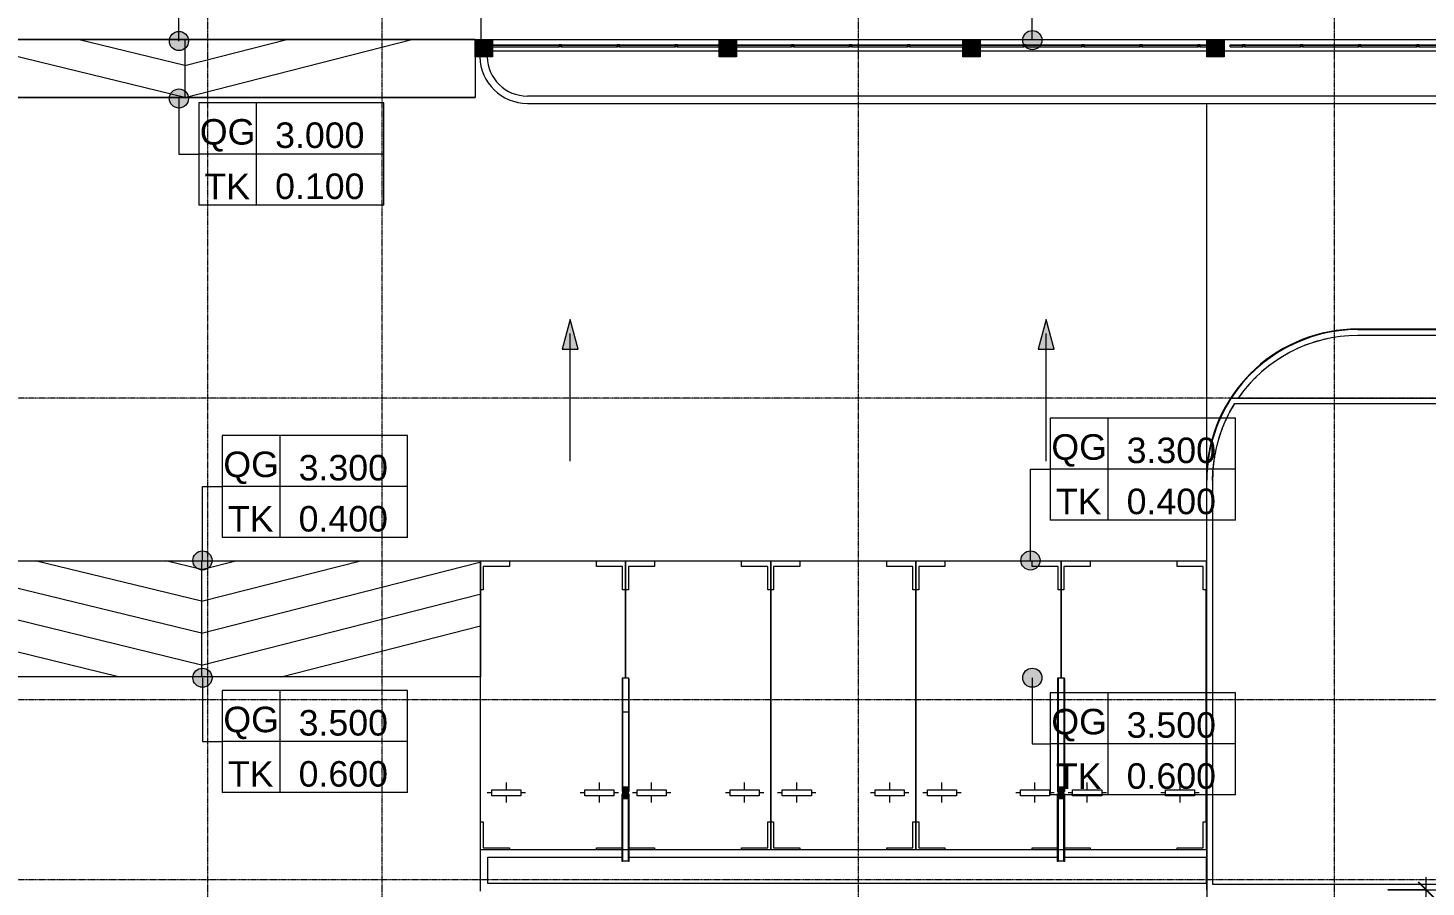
# Model space of a CAD drawing. Header units: millimetres. Extents: x -24439 to 198341, y -52871 to 149926.
# Drawn here: x 77453 to 101528, y 69812 to 84617 of the extents above; entities that cross this region are included whole.
import ezdxf

# ---------------------------------------------------------------- set-up
doc = ezdxf.new("R2010")
doc.units = ezdxf.units.MM
doc.linetypes.add('Double dash', pattern=[41.999998, 12, -6, 6, -6, 6, -6])
doc.linetypes.add('Grid Line', pattern=[22.225, 12.7, -3.175, 3.175, -3.175])
for name, color, linetype, lineweight in [('A-ANNO-DIMS', 211, 'Continuous', 9), ('A-ANNO-DIMS-220', 211, 'Continuous', 9), ('A-ANNO-NOTE', 131, 'Continuous', 9), ('A-DETL-THIN', 151, 'Continuous', 9), ('A-FLOR', 192, 'Continuous', 9), ('A-FLOR-HRAL', 11, 'Continuous', 9), ('A-WALL', 113, 'Continuous', 9), ('C-PRKG', 70, 'Continuous', 9), ('C-PROP-LINE', 91, 'Double dash', 18), ('S-COLS', 52, 'Continuous', 9), ('S-COLS-3', 9, 'Continuous', 9), ('S-COLS-4', 52, 'Continuous', 18), ('S-GRID-1', 1, 'Grid Line', 9)]:
    doc.layers.add(name, color=color, linetype=linetype, lineweight=lineweight)
doc.styles.add('Arial_6', font='arial_0.ttf', dxfattribs={"height": 2})
doc.styles.add('Arial_7', font='arial_0.ttf', dxfattribs={"height": 440})
doc.styles.add('Arial_9', font='arial_0.ttf', dxfattribs={"width": 0.9, "height": 660})
doc.dimstyles.new('1_Dim_chi_tiet_khu_đất_2', dxfattribs={"dimscale": 304.8, "dimtxt": 673.371204, "dimasz": 0.866142, "dimexe": 0.721785, "dimexo": 0.0625, "dimgap": 0.072178, "dimtad": 1, "dimdec": 0, "dimrnd": 5, "dimzin": 0, "dimdsep": 46, "dimtxsty": 'Arial_9', "dimblk1": 'OBLIQUE', "dimblk2": 'OBLIQUE', "dimsah": 1, "dimcen": 0.09, "dimdle": 0.721785, "dimazin": 0, "dimtfac": 1, "dimtdec": 4, "dimtix": 1, "dimtmove": 0, "dimatfit": 3, "dimfxl": 2.165354, "dimfxlon": 1, "dimtvp": 1, "dimtolj": 1, "dimtzin": 0, "dimarcsym": 2})

# ---------------------------------------------------------------- blocks, each defined once
blk = doc.blocks.new('xe oto1 - xe oto-V153-TKCS_MB ĐỊNH VỊ CAO ĐỘ THIẾT KẾ')
at = {"layer": 'C-PRKG'}
for p, q in [((-2500, 0), (0, 0)), ((-2500, -1016), (-2500, 0)), ((-500, 0), (0, 0)), ((-500, -100), (-500, 0)), ((0, 0), (0, -500)), ((0, 0), (0, -2025)), ((-2500, 0), (-2000, 0)), ((-2500, -500), (-2500, 0)), ((-2450, -100), (-2450, -500)), ((-2000, -100), (-2450, -100)), ((-2000, 0), (-2000, -100)), ((-50, -100), (-500, -100)), ((-50, -500), (-50, -100)), ((-2450, -500), (-2500, -500)), ((-2500, -500), (-2500, -1000)), ((-2500, -1000), (-2500, -500)), ((0, -500), (-50, -500)), ((0, -500), (0, -2025)), ((0, -2025), (0, -500)), ((-2050, -3950), (-2050, -3820)), ((-2050, -3950), (-2050, -3820)), ((-450, -3950), (-450, -3820)), ((-450, -3950), (-450, -3820)), ((-2300, -4000), (-2380, -4000)), ((-2300, -4000), (-2380, -4000)), ((-2300, -3950), (-1800, -3950)), ((-2300, -4050), (-2300, -3950)), ((-1800, -4050), (-2300, -4050)), ((-2050, -4170), (-2050, -4050)), ((-2050, -4170), (-2050, -4050)), ((-1800, -3950), (-1800, -4050)), ((-1720, -4000), (-1800, -4000)), ((-1720, -4000), (-1800, -4000)), ((-700, -4000), (-780, -4000)), ((-700, -4000), (-780, -4000)), ((-700, -3950), (-200, -3950)), ((-700, -4050), (-700, -3950)), ((-200, -4050), (-700, -4050)), ((-450, -4170), (-450, -4050)), ((-450, -4170), (-450, -4050)), ((-200, -3950), (-200, -4050)), ((-120, -4000), (-200, -4000)), ((-120, -4000), (-200, -4000)), ((-2500, -4500), (-2450, -4500)), ((-2450, -4500), (-2450, -4950)), ((-2450, -4950), (-2000, -4950)), ((-2000, -4950), (-2000, -4980)), ((-500, -4950), (-60, -4950)), ((-500, -4980), (-500, -4950))]:
    blk.add_line(p, q, dxfattribs=at)
blk = doc.blocks.new('xe oto1 - xe oto-V152-TKCS_MB ĐỊNH VỊ CAO ĐỘ THIẾT KẾ')
at = {"layer": 'C-PRKG'}
for p, q in [((-2500, 0), (0, 0)), ((-2500, -4980), (-2500, 0)), ((-500, 0), (0, 0)), ((-500, -100), (-500, 0)), ((0, 0), (0, -500)), ((0, 0), (0, -4980)), ((-2500, 0), (-2000, 0)), ((-2500, -500), (-2500, 0)), ((-2450, -100), (-2450, -500)), ((-2000, -100), (-2450, -100)), ((-2000, 0), (-2000, -100)), ((-50, -100), (-500, -100)), ((-50, -500), (-50, -100)), ((-2450, -500), (-2500, -500)), ((-2500, -500), (-2500, -4500)), ((-2500, -4500), (-2500, -500)), ((0, -500), (-50, -500)), ((0, -500), (0, -4500)), ((0, -4500), (0, -500)), ((-2050, -3950), (-2050, -3820)), ((-2050, -3950), (-2050, -3820)), ((-450, -3950), (-450, -3820)), ((-450, -3950), (-450, -3820)), ((-2300, -4000), (-2380, -4000)), ((-2300, -4000), (-2380, -4000)), ((-2300, -3950), (-1800, -3950)), ((-2300, -4050), (-2300, -3950)), ((-1800, -4050), (-2300, -4050)), ((-2050, -4170), (-2050, -4050)), ((-2050, -4170), (-2050, -4050)), ((-1800, -3950), (-1800, -4050)), ((-1720, -4000), (-1800, -4000)), ((-1720, -4000), (-1800, -4000)), ((-700, -4000), (-780, -4000)), ((-700, -4000), (-780, -4000)), ((-700, -3950), (-200, -3950)), ((-700, -4050), (-700, -3950)), ((-200, -4050), (-700, -4050)), ((-450, -4170), (-450, -4050)), ((-450, -4170), (-450, -4050)), ((-200, -3950), (-200, -4050)), ((-120, -4000), (-200, -4000)), ((-120, -4000), (-200, -4000)), ((-2500, -4500), (-2450, -4500)), ((-2500, -4980), (-2500, -4500)), ((-2450, -4500), (-2450, -4950)), ((-50, -4500), (0, -4500)), ((-50, -4950), (-50, -4500)), ((0, -4500), (0, -4980)), ((-2450, -4950), (-2000, -4950)), ((-2000, -4950), (-2000, -4980)), ((-500, -4950), (-50, -4950)), ((-500, -4980), (-500, -4950))]:
    blk.add_line(p, q, dxfattribs=at)
blk = doc.blocks.new('xe oto1 - xe oto-615462-TKCS_MB ĐỊNH VỊ CAO ĐỘ THIẾT KẾ')
at = {"layer": 'C-PRKG'}
for p, q in [((-2500, 0), (0, 0)), ((-2500, -2025), (-2500, 0)), ((-500, 0), (0, 0)), ((-500, -100), (-500, 0)), ((0, 0), (0, -500)), ((0, 0), (0, -4980)), ((-2500, 0), (-2000, 0)), ((-2500, -500), (-2500, 0)), ((-2450, -100), (-2450, -500)), ((-2000, -100), (-2450, -100)), ((-2000, 0), (-2000, -100)), ((-50, -100), (-500, -100)), ((-50, -500), (-50, -100)), ((-2450, -500), (-2500, -500)), ((-2500, -500), (-2500, -2025)), ((-2500, -2025), (-2500, -500)), ((0, -500), (-50, -500)), ((0, -500), (0, -4500)), ((0, -4500), (0, -500)), ((-2050, -3950), (-2050, -3820)), ((-2050, -3950), (-2050, -3820)), ((-450, -3950), (-450, -3820)), ((-450, -3950), (-450, -3820)), ((-2300, -4000), (-2380, -4000)), ((-2300, -4000), (-2380, -4000)), ((-2300, -3950), (-1800, -3950)), ((-2300, -4050), (-2300, -3950)), ((-1800, -4050), (-2300, -4050)), ((-2050, -4170), (-2050, -4050)), ((-2050, -4170), (-2050, -4050)), ((-1800, -3950), (-1800, -4050)), ((-1720, -4000), (-1800, -4000)), ((-1720, -4000), (-1800, -4000)), ((-700, -4000), (-780, -4000)), ((-700, -4000), (-780, -4000)), ((-700, -3950), (-200, -3950)), ((-700, -4050), (-700, -3950)), ((-200, -4050), (-700, -4050)), ((-450, -4170), (-450, -4050)), ((-450, -4170), (-450, -4050)), ((-200, -3950), (-200, -4050)), ((-120, -4000), (-200, -4000)), ((-120, -4000), (-200, -4000)), ((-50, -4500), (0, -4500)), ((-50, -4950), (-50, -4500)), ((0, -4500), (0, -4980)), ((-2440, -4950), (-2000, -4950)), ((-2000, -4950), (-2000, -4980)), ((-500, -4950), (-50, -4950)), ((-500, -4980), (-500, -4950))]:
    blk.add_line(p, q, dxfattribs=at)
blk = doc.blocks.new('xe oto1 - xe oto-V150-TKCS_MB ĐỊNH VỊ CAO ĐỘ THIẾT KẾ')
at = {"layer": 'C-PRKG'}
for p, q in [((-2500, 0), (0, 0)), ((-2500, -4980), (-2500, 0)), ((-500, 0), (0, 0)), ((-500, -100), (-500, 0)), ((0, 0), (0, -500)), ((0, 0), (0, -2025)), ((-2500, 0), (-2000, 0)), ((-2500, -500), (-2500, 0)), ((-2450, -100), (-2450, -500)), ((-2000, -100), (-2450, -100)), ((-2000, 0), (-2000, -100)), ((-50, -100), (-500, -100)), ((-50, -500), (-50, -100)), ((-2450, -500), (-2500, -500)), ((-2500, -500), (-2500, -4500)), ((-2500, -4500), (-2500, -500)), ((0, -500), (-50, -500)), ((0, -500), (0, -2025)), ((0, -2025), (0, -500)), ((-2050, -3950), (-2050, -3820)), ((-2050, -3950), (-2050, -3820)), ((-450, -3950), (-450, -3820)), ((-450, -3950), (-450, -3820)), ((-2300, -4000), (-2380, -4000)), ((-2300, -4000), (-2380, -4000)), ((-2300, -3950), (-1800, -3950)), ((-2300, -4050), (-2300, -3950)), ((-1800, -4050), (-2300, -4050)), ((-2050, -4170), (-2050, -4050)), ((-2050, -4170), (-2050, -4050)), ((-1800, -3950), (-1800, -4050)), ((-1720, -4000), (-1800, -4000)), ((-1720, -4000), (-1800, -4000)), ((-700, -4000), (-780, -4000)), ((-700, -4000), (-780, -4000)), ((-700, -3950), (-200, -3950)), ((-700, -4050), (-700, -3950)), ((-200, -4050), (-700, -4050)), ((-450, -4170), (-450, -4050)), ((-450, -4170), (-450, -4050)), ((-200, -3950), (-200, -4050)), ((-120, -4000), (-200, -4000)), ((-120, -4000), (-200, -4000)), ((-2500, -4500), (-2450, -4500)), ((-2500, -4980), (-2500, -4500)), ((-2450, -4500), (-2450, -4950)), ((-2450, -4950), (-2000, -4950)), ((-2000, -4950), (-2000, -4980)), ((-500, -4950), (-60, -4950)), ((-500, -4980), (-500, -4950))]:
    blk.add_line(p, q, dxfattribs=at)
blk = doc.blocks.new('M_Concrete-Rectangular-Column2 - 300x300-2025390-TKCS_MB ĐỊNH VỊ CAO ĐỘ THIẾT KẾ')
at = {"layer": 'S-COLS-3'}
blk.add_hatch(color=256, dxfattribs=at).paths.add_polyline_path([(-150, 150), (-150, -150), (150, -150), (150, 150)])
at = {"layer": 'S-COLS-4'}
for p, q in [((-150, 150), (150, 150)), ((-150, -150), (-150, 150)), ((150, 150), (150, -150)), ((150, -150), (-150, -150))]:
    blk.add_line(p, q, dxfattribs=at)
blk = doc.blocks.new('NBS_CLDPhysicalSecuritySystems_MtlMeshPnlFncngSym_CLDModsecSecurusS3_InfillPanel - NBS_CLDPhysicalSecuritySystems_MtlMeshPnlFncngSym_CLDModsecSecurusS2_InfillPanel-4783969-TKCS_MB ĐỊNH VỊ CAO ĐỘ THIẾT KẾ')
at = {"layer": 'A-FLOR-HRAL'}
h = blk.add_hatch(dxfattribs=at)
h.set_pattern_fill('FP_6', color=256, style=0, pattern_type=2)
h.set_pattern_definition([(180, (609.6, 0), (-2e-15, -13), []), (270, (609.6, 0), (76, 5e-15), [])])
h.paths.add_polyline_path([(504, 6), (100, 6), (100, -6), (4000, -6), (4000, 6), (2925, 6)])
h.paths.add_polyline_path([(4300, 6), (4300, -6), (8200, -6), (8200, 6), (5346, 6)])
h.paths.add_polyline_path([(8500, 6), (8500, -6), (12400, -6), (12400, 6), (10187, 6)])
for p, q in [((218, 27), (100, 27)), ((100, 6), (4000, 6)), ((214, 6), (214, 23)), ((254, 6), (214, 6)), ((218, 27), (250, 27)), ((1218, 27), (250, 27)), ((254, 23), (254, 6)), ((1214, 6), (1214, 23)), ((1254, 6), (1214, 6)), ((1218, 27), (1250, 27)), ((2218, 27), (1250, 27)), ((1254, 23), (1254, 6)), ((2214, 6), (2214, 23)), ((2254, 6), (2214, 6)), ((2218, 27), (2250, 27)), ((3218, 27), (2250, 27)), ((2254, 23), (2254, 6)), ((3214, 6), (3214, 23)), ((3254, 6), (3214, 6)), ((3218, 27), (3250, 27)), ((4000, 27), (3250, 27)), ((3254, 23), (3254, 6)), ((5218, 27), (4300, 27)), ((4300, 6), (8200, 6)), ((5214, 6), (5214, 23)), ((5254, 6), (5214, 6)), ((5218, 27), (5250, 27)), ((6218, 27), (5250, 27)), ((5254, 23), (5254, 6)), ((6214, 6), (6214, 23)), ((6254, 6), (6214, 6)), ((6218, 27), (6250, 27)), ((7218, 27), (6250, 27)), ((6254, 23), (6254, 6)), ((7214, 6), (7214, 23)), ((7254, 6), (7214, 6)), ((7218, 27), (7250, 27)), ((8200, 27), (7250, 27)), ((7254, 23), (7254, 6)), ((9218, 27), (8500, 27)), ((8500, 6), (12400, 6)), ((9214, 6), (9214, 23)), ((9254, 6), (9214, 6)), ((9218, 27), (9250, 27)), ((10218, 27), (9250, 27)), ((9254, 23), (9254, 6)), ((10214, 6), (10214, 23)), ((10254, 6), (10214, 6)), ((10218, 27), (10250, 27)), ((11218, 27), (10250, 27)), ((10254, 23), (10254, 6)), ((11214, 6), (11214, 23)), ((11254, 6), (11214, 6)), ((11218, 27), (11250, 27)), ((12400, 27), (11250, 27)), ((11254, 23), (11254, 6)), ((4000, -6), (100, -6)), ((214, -11), (214, -6)), ((214, -6), (254, -6)), ((254, -11), (214, -11)), ((254, -6), (254, -11)), ((1214, -11), (1214, -6)), ((1214, -6), (1254, -6)), ((1254, -11), (1214, -11)), ((1254, -6), (1254, -11)), ((2214, -11), (2214, -6)), ((2214, -6), (2254, -6)), ((2254, -11), (2214, -11)), ((2254, -6), (2254, -11)), ((3214, -11), (3214, -6)), ((3214, -6), (3254, -6)), ((3254, -11), (3214, -11)), ((3254, -6), (3254, -11)), ((8200, -6), (4300, -6)), ((5214, -11), (5214, -6)), ((5214, -6), (5254, -6)), ((5254, -11), (5214, -11)), ((5254, -6), (5254, -11)), ((6214, -11), (6214, -6)), ((6214, -6), (6254, -6)), ((6254, -11), (6214, -11)), ((6254, -6), (6254, -11)), ((7214, -11), (7214, -6)), ((7214, -6), (7254, -6)), ((7254, -11), (7214, -11)), ((7254, -6), (7254, -11)), ((12400, -6), (8500, -6)), ((9214, -11), (9214, -6)), ((9214, -6), (9254, -6)), ((9254, -11), (9214, -11)), ((9254, -6), (9254, -11)), ((10214, -11), (10214, -6)), ((10214, -6), (10254, -6)), ((10254, -11), (10214, -11)), ((10254, -6), (10254, -11)), ((11214, -11), (11214, -6)), ((11214, -6), (11254, -6)), ((11254, -11), (11214, -11)), ((11254, -6), (11254, -11))]:
    blk.add_line(p, q, dxfattribs=at)
for centre, start, end in [((218, 23), 90, 180), ((250, 23), 0, 90), ((1218, 23), 90, 180), ((1250, 23), 0, 90), ((2218, 23), 90, 180), ((2250, 23), 0, 90), ((3218, 23), 90, 180), ((3250, 23), 0, 90), ((5218, 23), 90, 180), ((5250, 23), 0, 90), ((6218, 23), 90, 180), ((6250, 23), 0, 90), ((7218, 23), 90, 180), ((7250, 23), 0, 90), ((9218, 23), 90, 180), ((9250, 23), 0, 90), ((10218, 23), 90, 180), ((10250, 23), 0, 90), ((11218, 23), 90, 180), ((11250, 23), 0, 90)]:
    blk.add_arc(centre, 4, start, end, dxfattribs=at)
blk = doc.blocks.new('NBS_CLDPhysicalSecuritySystems_MtlMeshPnlFncngSym_CLDModsecSecurusS3_InfillPanel - NBS_CLDPhysicalSecuritySystems_MtlMeshPnlFncngSym_CLDModsecSecurusS2_InfillPanel-2369424-TKCS_MB ĐỊNH VỊ CAO ĐỘ THIẾT KẾ')
at = {"layer": 'A-FLOR-HRAL'}
h = blk.add_hatch(dxfattribs=at)
h.set_pattern_fill('FP_7', color=256, style=0, pattern_type=2)
h.set_pattern_definition([(180, (609.6, 0), (-2e-15, 13), []), (90, (609.6, 0), (76, -5e-15), [])])
h.paths.add_polyline_path([(0, -6), (3800, -6), (3800, 6), (0, 6)])
for p, q in [((0, 6), (3800, 6)), ((0, -6), (0, 6)), ((214, 11), (254, 11)), ((214, 6), (214, 11)), ((254, 6), (214, 6)), ((254, 11), (254, 6)), ((1214, 11), (1254, 11)), ((1214, 6), (1214, 11)), ((1254, 6), (1214, 6)), ((1254, 11), (1254, 6)), ((2214, 11), (2254, 11)), ((2214, 6), (2214, 11)), ((2254, 6), (2214, 6)), ((2254, 11), (2254, 6)), ((3214, 11), (3254, 11)), ((3214, 6), (3214, 11)), ((3254, 6), (3214, 6)), ((3254, 11), (3254, 6)), ((3800, -6), (0, -6)), ((0, -24), (0, -6)), ((0, -27), (0, -24)), ((0, -27), (218, -27)), ((214, -6), (254, -6)), ((214, -23), (214, -6)), ((250, -27), (218, -27)), ((250, -27), (1218, -27)), ((254, -6), (254, -23)), ((1214, -6), (1254, -6)), ((1214, -23), (1214, -6)), ((1250, -27), (1218, -27)), ((1250, -27), (2218, -27)), ((1254, -6), (1254, -23)), ((2214, -6), (2254, -6)), ((2214, -23), (2214, -6)), ((2250, -27), (2218, -27)), ((2250, -27), (3218, -27)), ((2254, -6), (2254, -23)), ((3214, -6), (3254, -6)), ((3214, -23), (3214, -6)), ((3250, -27), (3218, -27)), ((3250, -27), (3800, -27)), ((3254, -6), (3254, -23))]:
    blk.add_line(p, q, dxfattribs=at)
for centre, start, end in [((218, -23), 180, 270), ((250, -23), 270, 0), ((1218, -23), 180, 270), ((1250, -23), 270, 0), ((2218, -23), 180, 270), ((2250, -23), 270, 0), ((3218, -23), 180, 270), ((3250, -23), 270, 360)]:
    blk.add_arc(centre, 4, start, end, dxfattribs=at)
blk = doc.blocks.new('TRỤ ĐỂ XE - TRỤ ĐỂ XE-2599185-TKCS_MB ĐỊNH VỊ CAO ĐỘ THIẾT KẾ')
at = {"layer": 'S-COLS-3'}
blk.add_hatch(color=256, dxfattribs=at).paths.add_polyline_path([(50, 100), (-50, 100), (-50, -100), (50, -100), (50, 20)])
at = {"layer": 'S-COLS'}
for p, q in [((-60, 961), (-60, 1185)), ((-60, 1185), (-50, 1185)), ((-50, 1185), (-50, 961)), ((-50, 1177), (50, 1177)), ((50, 978), (-50, 978)), ((50, 961), (50, 1185)), ((50, 1185), (60, 1185)), ((60, 1185), (60, 961)), ((-60, 20), (-60, 961)), ((-50, 961), (-60, 961)), ((-50, 961), (-50, 20)), ((50, 20), (50, 961)), ((60, 961), (50, 961)), ((60, 961), (60, 20)), ((-50, 20), (-60, 20)), ((50, 100), (-50, 100)), ((60, 20), (50, 20)), ((-60, -1363), (-60, -20)), ((-50, -20), (-60, -20)), ((-50, -1363), (-50, -20)), ((50, -100), (-50, -100)), ((50, -1363), (50, -20)), ((60, -20), (50, -20)), ((60, -1363), (60, -20)), ((-60, -1966), (-60, -1363)), ((-50, -1363), (-60, -1363)), ((-50, -1966), (-50, -1363)), ((-50, -1388), (50, -1388)), ((50, -1966), (50, -1363)), ((60, -1363), (50, -1363)), ((60, -1966), (60, -1363)), ((-50, -1966), (-60, -1966)), ((-60, -1966), (-60, -1975)), ((-60, -1975), (60, -1975)), ((-50, -1974), (-50, -1966)), ((-50, -1974), (50, -1974)), ((60, -1966), (50, -1966)), ((50, -1974), (50, -1966)), ((60, -1975), (60, -1966))]:
    blk.add_line(p, q, dxfattribs=at)
at = {"layer": 'S-COLS-4'}
for p, q in [((-50, 20), (-50, -20)), ((50, -20), (50, 20))]:
    blk.add_line(p, q, dxfattribs=at)
blk = doc.blocks.new('Family - ___-1476882-TKCS_MB ĐỊNH VỊ CAO ĐỘ THIẾT KẾ')
at = {"layer": 'C-PROP-LINE'}
blk.add_line((33104, 84418), (127802, 84418), dxfattribs=at)
blk = doc.blocks.new('GHI CHU CAO DO THIET KE - GHI CHÚ CAO ĐỘ THIẾT KẾ-1513209-TKCS_MB ĐỊNH VỊ CAO ĐỘ THIẾT KẾ')
at = {"layer": 'A-ANNO-NOTE'}
for p, q in [((0, 8), (0, 0)), ((14.5, 8), (0, 8)), ((4.5, 8), (4.5, 0)), ((14.5, 0), (14.5, 8)), ((14.5, 4), (0, 4)), ((14.5, 0), (0, 0))]:
    blk.add_line(p, q, dxfattribs=at)
at = {"layer": 'A-ANNO-NOTE', "char_height": 2, "attachment_point": 5, "line_spacing_factor": 0.936439, "style": 'Arial_6'}
for s, insert, width in [('\\pt0.5,1,1.5,2,2.5,3,3.5,4,4.5,5,5.5,6,6.5,7,7.5,8,8.5,9,9.5,10,10.5,11,11.5,12,12.5,13,13.5,14,14.5,15,15.5,16;QG', (2.26, 5.46), 4.63), ('\\pt0.5,1,1.5,2,2.5,3,3.5,4,4.5,5,5.5,6,6.5,7,7.5,8,8.5,9,9.5,10,10.5,11,11.5,12,12.5,13,13.5,14,14.5,15,15.5,16;TK', (2.23, 1.46), 4.5)]:
    blk.add_mtext(s, dxfattribs=dict(at, insert=insert, width=width))
blk = doc.blocks.new('MUI TEN_0_1 - Moc lat gach-1550040-TKCS_MB ĐỊNH VỊ CAO ĐỘ THIẾT KẾ')
at = {"layer": 'A-ANNO-NOTE'}
blk.add_hatch(color=256, dxfattribs=at).paths.add_polyline_path([(7.87, -1.45), (10.21, -2.07), (7.87, -2.7)])
for p, q in [((-0.9, -2.07), (9.1, -2.07)), ((7.87, -1.45), (7.87, -2.7)), ((10.21, -2.07), (7.87, -1.45)), ((7.87, -2.7), (10.21, -2.07))]:
    blk.add_line(p, q, dxfattribs=at)
blk = doc.blocks.new('DIMBLOCK2-TKCS_MB ĐỊNH VỊ CAO ĐỘ THIẾT KẾ')
at = {"layer": 'A-ANNO-DIMS-220', "lineweight": 25}
for p, q in [((101531, 69762), (101399, 69894)), ((101531, 69762), (101663, 69630)), ((101531, 64262), (101399, 64394)), ((101531, 64262), (101663, 64130))]:
    blk.add_line(p, q, dxfattribs=at)
at = {"layer": 'A-ANNO-DIMS-220'}
for p, q in [((101531, 64042), (101531, 69982)), ((100871, 69762), (101751, 69762)), ((101531, 69762), (100871, 69762)), ((100871, 64262), (101751, 64262)), ((101531, 64262), (100871, 64262))]:
    blk.add_line(p, q, dxfattribs=at)
at = {"layer": 'A-ANNO-DIMS-220', "color": 0, "insert": (100652, 66100), "char_height": 660, "width": 2187.94, "attachment_point": 1, "rotation": 90, "line_spacing_factor": 0.941778, "style": 'Arial_9'}
blk.add_mtext('5500', dxfattribs=at)
blk = doc.blocks.new('_Oblique')
at = {"color": 0, "linetype": 'ByBlock', "lineweight": -2}
blk.add_line((-0.5, -0.5), (0.5, 0.5), dxfattribs=at)

msp = doc.modelspace()

# ---------------------------------------------------------------- hatches: boundary and pattern name
at = {"layer": 'A-ANNO-NOTE'}
h = msp.add_hatch(color=256, dxfattribs=at)
edge = h.paths.add_edge_path()
edge.add_arc((80052.5, 84391.6), 165, 0, 360)
h = msp.add_hatch(color=256, dxfattribs=at)
edge = h.paths.add_edge_path()
edge.add_arc((94747.9, 84406.7), 165, 0, 360)
h = msp.add_hatch(color=256, dxfattribs=at)
edge = h.paths.add_edge_path()
edge.add_arc((80052.5, 83401.2), 165, 0, 360)
h = msp.add_hatch(color=256, dxfattribs=at)
edge = h.paths.add_edge_path()
edge.add_arc((80457.5, 75440.6), 165, 0, 360)
h = msp.add_hatch(color=256, dxfattribs=at)
edge = h.paths.add_edge_path()
edge.add_arc((94716.1, 75440.6), 165, 0, 360)
h = msp.add_hatch(color=256, dxfattribs=at)
edge = h.paths.add_edge_path()
edge.add_arc((80457.5, 73419.3), 165, 0, 360)
h = msp.add_hatch(color=256, dxfattribs=at)
edge = h.paths.add_edge_path()
edge.add_arc((94747.9, 73419.3), 165, 0, 360)

# ---------------------------------------------------------------- linework, layer by layer
for p, q in [((94747.9, 84406.7), (94747.9, 85754.6)), ((80052.5, 84391.6), (80052.5, 85683)), ((80052.5, 83401.2), (80052.5, 82444.7)), ((80052.5, 82444.7), (80393.2, 82444.7)), ((94716.1, 77013.8), (95056.8, 77013.8)), ((94716.1, 75440.6), (94716.1, 77013.8)), ((80457.5, 76714.8), (80798.2, 76714.8)), ((80457.5, 75440.6), (80457.5, 76714.8)), ((80457.5, 73419.3), (80457.5, 72318.6)), ((94747.9, 73419.3), (94747.9, 72281.1)), ((80457.5, 72318.6), (80798.2, 72318.6)), ((94747.9, 72281.1), (95056.8, 72281.1))]:
    msp.add_line(p, q, dxfattribs=at)
for centre in [(80052.5, 84391.6), (94747.9, 84406.7), (80052.5, 83401.2), (80457.5, 75440.6), (94716.1, 75440.6), (80457.5, 73419.3), (94747.9, 73419.3)]:
    msp.add_circle(centre, 165, dxfattribs=at)
at = {"layer": 'A-DETL-THIN'}
for p, q in [((75152.6, 84418.2), (85152.6, 84418.2)), ((80152.6, 83418.2), (76060.8, 84418.2)), ((80152.6, 83968.2), (78311.3, 84418.2)), ((80152.6, 84418.2), (80152.6, 83418.2)), ((80152.6, 83418.2), (84064.8, 84418.2)), ((80152.6, 83968.2), (81913.1, 84418.2)), ((85152.6, 84418.2), (85152.6, 83418.2)), ((85152.6, 83418.2), (75152.6, 83418.2)), ((75642.6, 75436.3), (85242.6, 75436.3)), ((80442.6, 74186.3), (75652.6, 75357)), ((80442.6, 74736.3), (77578.3, 75436.3)), ((80442.6, 75286.3), (79828.8, 75436.3)), ((80442.6, 75436.3), (80442.6, 73436.3)), ((80442.6, 74736.3), (83181.1, 75436.3)), ((80442.6, 75286.3), (81029.4, 75436.3)), ((80442.6, 74186.3), (85232.6, 75410.7)), ((85242.6, 75436.3), (85242.6, 73436.3)), ((80442.6, 73636.3), (75652.6, 74807)), ((80442.6, 73636.3), (85232.6, 74860.7)), ((79010.4, 73436.3), (75642.6, 74259.4)), ((81811.8, 73436.3), (85242.6, 74313.3)), ((85242.6, 73436.3), (75642.6, 73436.3)), ((97752.6, 72361.9), (97752.6, 60861.9))]:
    msp.add_line(p, q, dxfattribs=at)
at = {"layer": 'A-FLOR'}
for p, q in [((85252.6, 86836.3), (85252.6, 84418.2)), ((85152.6, 84418.2), (75352.6, 84418.2)), ((75352.6, 83418.2), (85152.6, 83418.2)), ((128221.4, 83442.9), (86052.6, 83442.9)), ((86052.6, 83316.9), (128167.5, 83316.9)), ((97752.6, 76818.2), (97752.6, 83316.9)), ((124801.6, 79428.2), (100352.6, 79428.2)), ((75662.6, 75436.3), (85242.6, 75436.3)), ((85742.6, 75436.3), (87242.6, 75436.3)), ((88242.6, 75436.3), (89742.6, 75436.3)), ((90742.6, 75436.3), (92242.6, 75436.3)), ((93242.6, 75436.3), (94742.6, 75436.3)), ((95742.6, 75436.3), (97242.6, 75436.3)), ((97742.6, 75436.3), (97752.6, 75436.3)), ((85242.6, 69741.9), (85242.6, 74936.3)), ((85242.6, 73436.3), (75662.6, 73436.3)), ((87682.6, 70456.3), (85242.6, 70456.3)), ((85372.6, 70326.3), (87682.6, 70326.3)), ((85372.6, 69871.9), (85372.6, 70326.3)), ((95182.6, 70456.3), (87802.6, 70456.3)), ((87802.6, 70326.3), (95182.6, 70326.3)), ((97752.6, 70456.3), (95302.6, 70456.3)), ((95302.6, 70326.3), (97742.6, 70326.3)), ((97742.6, 70326.3), (97742.6, 69871.9)), ((97742.6, 69871.9), (85372.6, 69871.9))]:
    msp.add_line(p, q, dxfattribs=at)
for centre, radius, start, end in [((86052.6, 84136.9), 820, 181.31037, 270), ((86052.6, 84136.9), 694, 181.54893, 270), ((100352.6, 76818.2), 2610, 90, 174.98286), ((100352.6, 76818.2), 2500, 105.86376, 107.62631), ((100352.6, 76818.2), 2500, 101.89782, 103.59744), ((100352.6, 76818.2), 2500, 117.76159, 119.6122), ((100352.6, 76818.2), 2500, 113.79565, 115.62595), ((100352.6, 76818.2), 2500, 109.8297, 111.63229), ((100352.6, 76818.2), 2500, 129.65941, 131.54774), ((100352.6, 76818.2), 2500, 125.69347, 127.57188), ((100352.6, 76818.2), 2500, 121.72753, 123.59368), ((100352.6, 76818.2), 2500, 137.59129, 139.49468), ((100352.6, 76818.2), 2500, 133.62535, 135.52187), ((100352.6, 76818.2), 2500, 141.55723, 143.46648), ((100352.6, 76818.2), 2500, 148.16519, 151.93745), ((100352.6, 76818.2), 2500, 157.18464, 159.49958), ((100352.6, 76818.2), 2500, 153.1756, 155.71499), ((100352.6, 76818.2), 2500, 161.05044, 163.29588), ((100352.6, 76818.2), 2500, 168.6648, 170.97972), ((100352.6, 76818.2), 2500, 164.86848, 167.11392), ((100352.6, 76818.2), 2500, 172.44941, 174.98877), ((100352.6, 76818.2), 2500, 176.22698, 180)]:
    msp.add_arc(centre, radius, start, end, dxfattribs=at)
at = {"layer": 'A-WALL'}
for p, q in [((85452.6, 84418.2), (89352.6, 84418.2)), ((89652.6, 84418.2), (93552.6, 84418.2)), ((93852.6, 84418.2), (97752.6, 84418.2)), ((98052.6, 84418.2), (101952.6, 84418.2)), ((89352.6, 84218.2), (85452.6, 84218.2)), ((93552.6, 84218.2), (89652.6, 84218.2)), ((97752.6, 84218.2), (93852.6, 84218.2)), ((101952.6, 84218.2), (98052.6, 84218.2)), ((85869.2, 83338.4), (85872.6, 83336.9)), ((85877.2, 83336.9), (85872.6, 83336.9)), ((100352.6, 79418.2), (114952.6, 79418.2)), ((114852.6, 79318.2), (100352.6, 79318.2)), ((98173.7, 78236.9), (105952.6, 78236.9)), ((105952.6, 78136.9), (98228.7, 78136.9)), ((97752.6, 69761.9), (97752.6, 76818.2)), ((97852.6, 76818.2), (97852.6, 69861.9)), ((97852.6, 69861.9), (105952.4, 69861.9))]:
    msp.add_line(p, q, dxfattribs=at)
at = {"layer": 'A-WALL', "flags": 128}
msp.add_lwpolyline([(97852.6, 76818.2), (97857.3, 76972.5), (97871.6, 77126.1), (97895.3, 77278.6), (97928.4, 77429.3), (97970.7, 77577.7), (98022.1, 77723.3), (98082.4, 77865.3), (98151.3, 78003.4), (98228.6, 78136.9)], dxfattribs=at)
at = {"layer": 'A-WALL'}
for radius, start, end in [(2600, 90, 146.911), (2500, 90, 145.42054), (2600, 146.93043, 180), (2600, 148.43313, 149.59366)]:
    msp.add_arc((100352.6, 76818.2), radius, start, end, dxfattribs=at)
at = {"layer": 'S-GRID-1'}
for p, q in [((80552.6, 80482.7), (80552.6, 85982.7)), ((83552.6, 80482.7), (83552.6, 85982.7)), ((91752.6, 80482.7), (91752.6, 85982.7)), ((99952.6, 80482.7), (99952.6, 85982.7)), ((80552.6, 20960.6), (80552.6, 80482.7)), ((83552.6, 20960.6), (83552.6, 80482.7)), ((91752.6, 20960.6), (91752.6, 80482.7)), ((99952.6, 20960.6), (99952.6, 80482.7)), ((131551.8, 78236.9), (29351.8, 78236.9)), ((131551.8, 73036.9), (29351.8, 73036.9)), ((131551.8, 69936.9), (29351.8, 69936.9))]:
    msp.add_line(p, q, dxfattribs=at)

# ---------------------------------------------------------------- block references
at = {"layer": 'A-ANNO-NOTE', "xscale": 220, "yscale": 220, "zscale": 220}
for p in [(80393.2, 81564.7), (95056.8, 76133.8), (80798.2, 75834.8), (80798.2, 71438.6), (95056.8, 71401.1)]:
    msp.add_blockref('GHI CHU CAO DO THIET KE - GHI CHÚ CAO ĐỘ THIẾT KẾ-1513209-TKCS_MB ĐỊNH VỊ CAO ĐỘ THIẾT KẾ', p, dxfattribs=at)
at = {"layer": 'A-ANNO-NOTE', "xscale": 220, "yscale": 220, "zscale": 220, "rotation": 90.0000000000001}
for p in [(86332.3, 77348.6), (94532.3, 77348.6)]:
    msp.add_blockref('MUI TEN_0_1 - Moc lat gach-1550040-TKCS_MB ĐỊNH VỊ CAO ĐỘ THIẾT KẾ', p, dxfattribs=at)
at = {"layer": 'A-FLOR-HRAL', "rotation": 180}
msp.add_blockref('NBS_CLDPhysicalSecuritySystems_MtlMeshPnlFncngSym_CLDModsecSecurusS3_InfillPanel - NBS_CLDPhysicalSecuritySystems_MtlMeshPnlFncngSym_CLDModsecSecurusS2_InfillPanel-4783969-TKCS_MB ĐỊNH VỊ CAO ĐỘ THIẾT KẾ', (97852.6, 84318.2), dxfattribs=at)
at = {"layer": 'A-FLOR-HRAL'}
msp.add_blockref('NBS_CLDPhysicalSecuritySystems_MtlMeshPnlFncngSym_CLDModsecSecurusS3_InfillPanel - NBS_CLDPhysicalSecuritySystems_MtlMeshPnlFncngSym_CLDModsecSecurusS2_InfillPanel-2369424-TKCS_MB ĐỊNH VỊ CAO ĐỘ THIẾT KẾ', (98152.6, 84318.2), dxfattribs=at)
at = {"layer": 'C-PRKG'}
for name, p in [('xe oto1 - xe oto-V153-TKCS_MB ĐỊNH VỊ CAO ĐỘ THIẾT KẾ', (87742.6, 75436.3)), ('xe oto1 - xe oto-615462-TKCS_MB ĐỊNH VỊ CAO ĐỘ THIẾT KẾ', (90242.6, 75436.3)), ('xe oto1 - xe oto-V152-TKCS_MB ĐỊNH VỊ CAO ĐỘ THIẾT KẾ', (92742.6, 75436.3)), ('xe oto1 - xe oto-V150-TKCS_MB ĐỊNH VỊ CAO ĐỘ THIẾT KẾ', (95242.6, 75436.3)), ('xe oto1 - xe oto-615462-TKCS_MB ĐỊNH VỊ CAO ĐỘ THIẾT KẾ', (97742.6, 75436.3))]:
    msp.add_blockref(name, p, dxfattribs=at)
at = {"layer": 'C-PROP-LINE'}
msp.add_blockref('Family - ___-1476882-TKCS_MB ĐỊNH VỊ CAO ĐỘ THIẾT KẾ', (0, 0), dxfattribs=at)
at = {"layer": 'S-COLS', "rotation": 180}
for name, p in [('M_Concrete-Rectangular-Column2 - 300x300-2025390-TKCS_MB ĐỊNH VỊ CAO ĐỘ THIẾT KẾ', (85302.6, 84268.2)), ('M_Concrete-Rectangular-Column2 - 300x300-2025390-TKCS_MB ĐỊNH VỊ CAO ĐỘ THIẾT KẾ', (89502.6, 84268.2)), ('M_Concrete-Rectangular-Column2 - 300x300-2025390-TKCS_MB ĐỊNH VỊ CAO ĐỘ THIẾT KẾ', (93702.6, 84268.2)), ('M_Concrete-Rectangular-Column2 - 300x300-2025390-TKCS_MB ĐỊNH VỊ CAO ĐỘ THIẾT KẾ', (97902.6, 84268.2)), ('TRỤ ĐỂ XE - TRỤ ĐỂ XE-2599185-TKCS_MB ĐỊNH VỊ CAO ĐỘ THIẾT KẾ', (87742.6, 71436.3)), ('TRỤ ĐỂ XE - TRỤ ĐỂ XE-2599185-TKCS_MB ĐỊNH VỊ CAO ĐỘ THIẾT KẾ', (95242.6, 71436.3))]:
    msp.add_blockref(name, p, dxfattribs=at)

# ---------------------------------------------------------------- texts
at = {"layer": 'A-ANNO-NOTE', "char_height": 440, "width": 1586.2, "attachment_point": 5, "line_spacing_factor": 0.936439, "style": 'Arial_7'}
for s, insert in [('\\pt2794,5588,8382,11176,13970,16764,19558,22352,25146,27940,30734,33528,36322,39116,41910,44704,47498,50292,53086,55880,58674,61468,64262,67056,69850,72644,75438,78232,81026,83820,86614,89408;3.000', (82477.9, 82765.6)), ('\\pt2794,5588,8382,11176,13970,16764,19558,22352,25146,27940,30734,33528,36322,39116,41910,44704,47498,50292,53086,55880,58674,61468,64262,67056,69850,72644,75438,78232,81026,83820,86614,89408;0.100', (82477.9, 81885.6)), ('\\pt2794,5588,8382,11176,13970,16764,19558,22352,25146,27940,30734,33528,36322,39116,41910,44704,47498,50292,53086,55880,58674,61468,64262,67056,69850,72644,75438,78232,81026,83820,86614,89408;3.300', (97141.5, 77334.7)), ('\\pt2794,5588,8382,11176,13970,16764,19558,22352,25146,27940,30734,33528,36322,39116,41910,44704,47498,50292,53086,55880,58674,61468,64262,67056,69850,72644,75438,78232,81026,83820,86614,89408;3.300', (82882.9, 77035.7)), ('\\pt2794,5588,8382,11176,13970,16764,19558,22352,25146,27940,30734,33528,36322,39116,41910,44704,47498,50292,53086,55880,58674,61468,64262,67056,69850,72644,75438,78232,81026,83820,86614,89408;0.400', (97141.5, 76454.7)), ('\\pt2794,5588,8382,11176,13970,16764,19558,22352,25146,27940,30734,33528,36322,39116,41910,44704,47498,50292,53086,55880,58674,61468,64262,67056,69850,72644,75438,78232,81026,83820,86614,89408;0.400', (82882.9, 76155.7)), ('\\pt2794,5588,8382,11176,13970,16764,19558,22352,25146,27940,30734,33528,36322,39116,41910,44704,47498,50292,53086,55880,58674,61468,64262,67056,69850,72644,75438,78232,81026,83820,86614,89408;3.500', (82882.9, 72639.5)), ('\\pt2794,5588,8382,11176,13970,16764,19558,22352,25146,27940,30734,33528,36322,39116,41910,44704,47498,50292,53086,55880,58674,61468,64262,67056,69850,72644,75438,78232,81026,83820,86614,89408;3.500', (97141.5, 72602)), ('\\pt2794,5588,8382,11176,13970,16764,19558,22352,25146,27940,30734,33528,36322,39116,41910,44704,47498,50292,53086,55880,58674,61468,64262,67056,69850,72644,75438,78232,81026,83820,86614,89408;0.600', (82882.9, 71759.5)), ('\\pt2794,5588,8382,11176,13970,16764,19558,22352,25146,27940,30734,33528,36322,39116,41910,44704,47498,50292,53086,55880,58674,61468,64262,67056,69850,72644,75438,78232,81026,83820,86614,89408;0.600', (97141.5, 71722))]:
    msp.add_mtext(s, dxfattribs=dict(at, insert=insert))

# ---------------------------------------------------------------- dimensions: what is measured, and where the dimension line sits
at = {"layer": 'A-ANNO-DIMS'}
dim = msp.add_linear_dim(base=(101530.5, 69761.9), p1=(100870.5, 64261.9), p2=(100870.5, 69761.9), angle=90, dimstyle='1_Dim_chi_tiet_khu_đất_2', override={"dimpost": '<>', "dimfxl": 5500}, dxfattribs=at)
dim.commit()
dim.dimension.update_dxf_attribs({"geometry": 'DIMBLOCK2-TKCS_MB ĐỊNH VỊ CAO ĐỘ THIẾT KẾ', "text_midpoint": (101171.6, 67011.9)})

doc.saveas('drawing.dxf')
